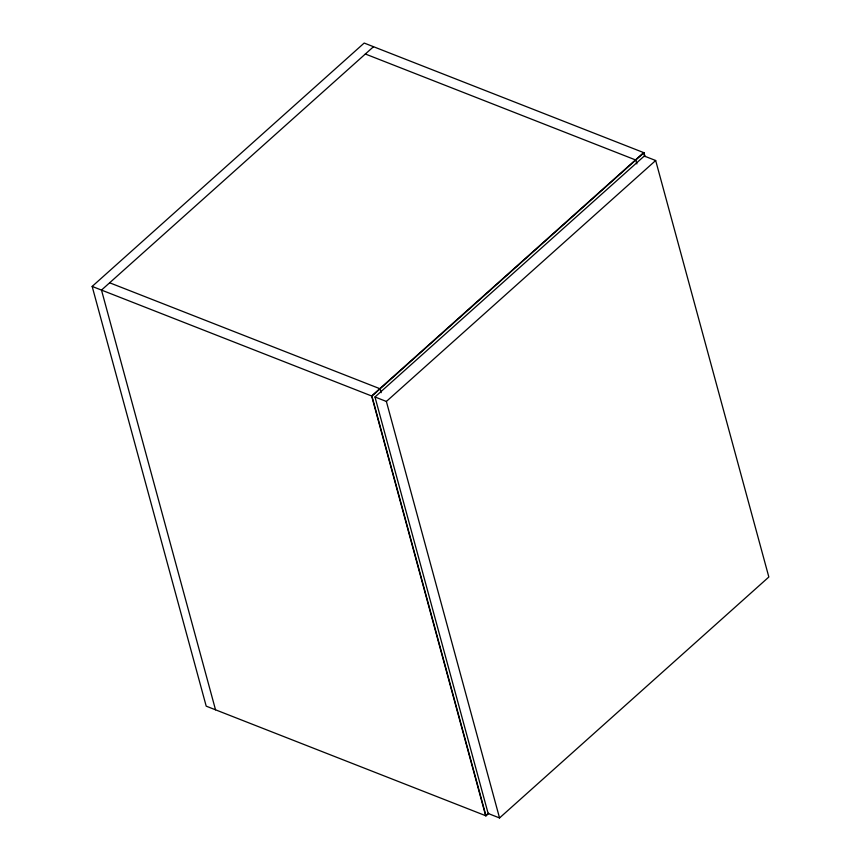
<?xml version="1.0" encoding="UTF-8"?>
<svg xmlns="http://www.w3.org/2000/svg" width="861" height="861" viewBox="0 0 861 861"><rect width="100%" height="100%" fill="white"/><g stroke="black" fill="none" stroke-linecap="round" stroke-linejoin="round"><path stroke-width="1.29" d="M488.693 813.387L485.981 815.83L206.199 706.149L92.159 286.422L364.181 43.05L643.953 152.72L645.018 156.605M373.513 46.709L101.49 290.082L215.53 709.808M92.159 286.422L371.941 396.103L643.953 152.72M374.976 396.986L644.276 156.045L655.673 160.512L768.841 577.01L499.541 817.95L488.144 813.484L374.976 396.986L386.374 401.452L499.541 817.95M386.374 401.452L655.673 160.512M488.381 813.268L485.669 815.701L371.629 395.974L643.651 152.601L644.706 156.487M365.344 54.006L635.795 160.028L636.849 163.913M109.648 282.785L380.099 388.795L381.154 392.681M371.941 396.103L485.981 815.83"/></g></svg>
